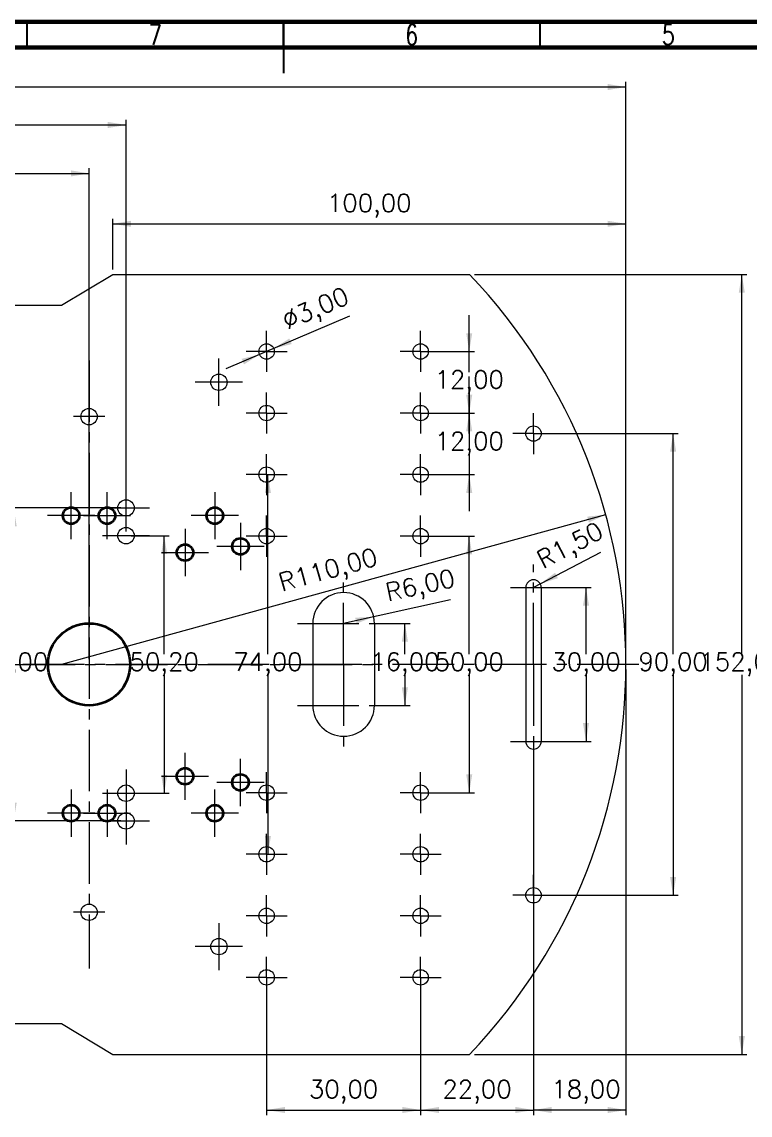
# Model space of a CAD drawing. Header units: millimetres. Extents: x 15 to 589, y 5 to 415.
# Drawn here: x 251 to 392.9, y 201.9 to 415 of the extents above; entities that cross this region are included whole.
import ezdxf

# ---------------------------------------------------------------- set-up
doc = ezdxf.new("R2010")
doc.units = ezdxf.units.MM
doc.linetypes.add('点画线', pattern=[18, 12, -2, 2, -2])
doc.layers.get('0').update_dxf_attribs({"lineweight": 18})
for name, color, linetype, lineweight in [('中心线层', 1, '点画线', 18), ('尺寸线层', 3, 'Continuous', 18), ('粗实线层', 7, 'Continuous', 35)]:
    doc.layers.add(name, color=color, linetype=linetype, lineweight=lineweight)
doc.styles.add('SLDTEXTSTYLE0', font='txt.shx', dxfattribs={"width": 0.75, "bigfont": 'gbcbig.shx'})
doc.styles.get("Standard").update_dxf_attribs({"font": 'txt.shx', "bigfont": 'gbcbig.shx'})
doc.dimstyles.new('ISO-25', dxfattribs={"dimtxt": 2.5, "dimasz": 2.5, "dimexe": 1.25, "dimexo": 0.625, "dimtad": 1, "dimtxsty": 'Standard', "dimcen": 2.5, "dimdle": 5, "dimadec": 0, "dimazin": 0, "dimtfac": 1, "dimtmove": 0, "dimatfit": 3, "dimfxl": 0, "dimarcsym": 0})

# ---------------------------------------------------------------- blocks, each defined once
blk = doc.blocks.new('SW_CENTERMARKSYMBOL_0')
at = {"color": 0, "linetype": 'Continuous', "lineweight": 0}
for p, q in [((0, 2.5), (0, 4)), ((0, 0), (0, 2.5)), ((-2.5, 0), (-4, 0)), ((0, 0), (-2.5, 0)), ((0, 0), (0, -2.5)), ((0, 0), (2.5, 0)), ((2.5, 0), (4, 0)), ((0, -2.5), (0, -4))]:
    blk.add_line(p, q, dxfattribs=at)
blk = doc.blocks.new('SW_CENTERMARKSYMBOL_1')
at = {"color": 0, "linetype": 'Continuous', "lineweight": 0}
for p, q in [((0, 2.5), (0, 4)), ((0, 0), (0, 2.5)), ((-2.5, 0), (-4, 0)), ((0, 0), (-2.5, 0)), ((0, 0), (0, -2.5)), ((0, 0), (2.5, 0)), ((2.5, 0), (4, 0)), ((0, -2.5), (0, -4))]:
    blk.add_line(p, q, dxfattribs=at)
blk = doc.blocks.new('SW_CENTERMARKSYMBOL_2')
at = {"color": 0, "linetype": 'Continuous', "lineweight": 0}
for p, q in [((0, 2.5), (0, 4)), ((0, 0), (0, 2.5)), ((-2.5, 0), (-4, 0)), ((0, 0), (-2.5, 0)), ((0, 0), (0, -2.5)), ((0, 0), (2.5, 0)), ((2.5, 0), (4, 0)), ((0, -2.5), (0, -4))]:
    blk.add_line(p, q, dxfattribs=at)
blk = doc.blocks.new('SW_CENTERMARKSYMBOL_3')
at = {"color": 0, "linetype": 'Continuous', "lineweight": 0}
for p, q in [((0, 2.5), (0, 4)), ((0, 0), (0, 2.5)), ((-2.5, 0), (-4, 0)), ((0, 0), (-2.5, 0)), ((0, 0), (0, -2.5)), ((0, 0), (2.5, 0)), ((2.5, 0), (4, 0)), ((0, -2.5), (0, -4))]:
    blk.add_line(p, q, dxfattribs=at)
blk = doc.blocks.new('SW_CENTERMARKSYMBOL_4')
at = {"color": 0, "linetype": 'Continuous', "lineweight": 0}
for p, q in [((0, 2.5), (0, 4)), ((0, 0), (0, 2.5)), ((-2.5, 0), (-4, 0)), ((0, 0), (-2.5, 0)), ((0, 0), (0, -2.5)), ((0, 0), (2.5, 0)), ((2.5, 0), (4, 0)), ((0, -2.5), (0, -4))]:
    blk.add_line(p, q, dxfattribs=at)
blk = doc.blocks.new('SW_CENTERMARKSYMBOL_10')
at = {"color": 0, "linetype": 'Continuous', "lineweight": 0}
for p, q in [((0, 2.5), (0, 4)), ((0, 0), (0, 2.5)), ((-2.5, 0), (-4, 0)), ((0, 0), (-2.5, 0)), ((0, 0), (0, -2.5)), ((0, 0), (2.5, 0)), ((2.5, 0), (4, 0)), ((0, -2.5), (0, -4))]:
    blk.add_line(p, q, dxfattribs=at)
blk = doc.blocks.new('SW_CENTERMARKSYMBOL_11')
at = {"color": 0, "linetype": 'Continuous', "lineweight": 0}
for p, q in [((0, 2.5), (0, 4)), ((0, 0), (0, 2.5)), ((-2.5, 0), (-4, 0)), ((0, 0), (-2.5, 0)), ((0, 0), (0, -2.5)), ((0, 0), (2.5, 0)), ((2.5, 0), (4, 0)), ((0, -2.5), (0, -4))]:
    blk.add_line(p, q, dxfattribs=at)
blk = doc.blocks.new('SW_CENTERMARKSYMBOL_12')
at = {"color": 0, "linetype": 'Continuous', "lineweight": 0}
for p, q in [((0, 2.5), (0, 4)), ((0, 0), (0, 2.5)), ((-2.5, 0), (-4, 0)), ((0, 0), (-2.5, 0)), ((0, 0), (0, -2.5)), ((0, 0), (2.5, 0)), ((2.5, 0), (4, 0)), ((0, -2.5), (0, -4))]:
    blk.add_line(p, q, dxfattribs=at)
blk = doc.blocks.new('SW_CENTERMARKSYMBOL_13')
at = {"color": 0, "linetype": 'Continuous', "lineweight": 0}
for p, q in [((0, 2.5), (0, 4)), ((0, 0), (0, 2.5)), ((-2.5, 0), (-4, 0)), ((0, 0), (-2.5, 0)), ((0, 0), (0, -2.5)), ((0, 0), (2.5, 0)), ((2.5, 0), (4, 0)), ((0, -2.5), (0, -4))]:
    blk.add_line(p, q, dxfattribs=at)
blk = doc.blocks.new('SW_CENTERMARKSYMBOL_14')
at = {"color": 0, "linetype": 'Continuous', "lineweight": 0}
for p, q in [((0, 2.5), (0, 4)), ((0, 0), (0, 2.5)), ((-2.5, 0), (-4, 0)), ((0, 0), (-2.5, 0)), ((0, 0), (0, -2.5)), ((0, 0), (2.5, 0)), ((2.5, 0), (4, 0)), ((0, -2.5), (0, -4))]:
    blk.add_line(p, q, dxfattribs=at)
blk = doc.blocks.new('SW_CENTERMARKSYMBOL_15')
at = {"color": 0, "linetype": 'Continuous', "lineweight": 0}
for p, q in [((0, 2.5), (0, 4)), ((0, 0), (0, 2.5)), ((-2.5, 0), (-4, 0)), ((0, 0), (-2.5, 0)), ((0, 0), (0, -2.5)), ((0, 0), (2.5, 0)), ((2.5, 0), (4, 0)), ((0, -2.5), (0, -4))]:
    blk.add_line(p, q, dxfattribs=at)
blk = doc.blocks.new('SW_CENTERMARKSYMBOL_16')
at = {"color": 0, "linetype": 'Continuous', "lineweight": 0}
for p, q in [((0, 2.5), (0, 4)), ((0, 0), (0, 2.5)), ((-2.5, 0), (-4, 0)), ((0, 0), (-2.5, 0)), ((0, 0), (0, -2.5)), ((0, 0), (2.5, 0)), ((2.5, 0), (4, 0)), ((0, -2.5), (0, -4))]:
    blk.add_line(p, q, dxfattribs=at)
blk = doc.blocks.new('SW_CENTERMARKSYMBOL_17')
at = {"color": 0, "linetype": 'Continuous', "lineweight": 0}
for p, q in [((0, 2.5), (0, 4)), ((0, 0), (0, 2.5)), ((-2.5, 0), (-4, 0)), ((0, 0), (-2.5, 0)), ((0, 0), (0, -2.5)), ((0, 0), (2.5, 0)), ((2.5, 0), (4, 0)), ((0, -2.5), (0, -4))]:
    blk.add_line(p, q, dxfattribs=at)
blk = doc.blocks.new('SW_CENTERMARKSYMBOL_18')
at = {"color": 0, "linetype": 'Continuous', "lineweight": 0}
for p, q in [((0, 2.5), (0, 4)), ((0, 0), (0, 2.5)), ((-2.5, 0), (-4, 0)), ((0, 0), (-2.5, 0)), ((0, 0), (0, -2.5)), ((0, 0), (2.5, 0)), ((2.5, 0), (4, 0)), ((0, -2.5), (0, -4))]:
    blk.add_line(p, q, dxfattribs=at)
blk = doc.blocks.new('SW_CENTERMARKSYMBOL_35')
at = {"color": 0, "linetype": 'Continuous', "lineweight": 0}
for p, q in [((0, 2.5), (0, 4)), ((0, 0), (0, 2.5)), ((-2.5, 0), (-4, 0)), ((0, 0), (-2.5, 0)), ((0, 0), (0, -2.5)), ((0, 0), (2.5, 0)), ((2.5, 0), (4, 0)), ((0, -2.5), (0, -4))]:
    blk.add_line(p, q, dxfattribs=at)
blk = doc.blocks.new('SW_CENTERMARKSYMBOL_36')
at = {"color": 0, "linetype": 'Continuous', "lineweight": 0}
for p, q in [((0, 2.5), (0, 4)), ((0, 0), (0, 2.5)), ((-2.5, 0), (-4, 0)), ((0, 0), (-2.5, 0)), ((0, 0), (0, -2.5)), ((0, 0), (2.5, 0)), ((2.5, 0), (4, 0)), ((0, -2.5), (0, -4))]:
    blk.add_line(p, q, dxfattribs=at)
blk = doc.blocks.new('SW_CENTERMARKSYMBOL_37')
at = {"color": 0, "linetype": 'Continuous', "lineweight": 0}
for p, q in [((0, 2.5), (0, 4)), ((0, 0), (0, 2.5)), ((-2.5, 0), (-4, 0)), ((0, 0), (-2.5, 0)), ((0, 0), (0, -2.5)), ((0, 0), (2.5, 0)), ((2.5, 0), (4, 0)), ((0, -2.5), (0, -4))]:
    blk.add_line(p, q, dxfattribs=at)
blk = doc.blocks.new('SW_CENTERMARKSYMBOL_38')
at = {"color": 0, "linetype": 'Continuous', "lineweight": 0}
for p, q in [((0, 2.5), (0, 4)), ((0, 0), (0, 2.5)), ((-2.5, 0), (-4, 0)), ((0, 0), (-2.5, 0)), ((0, 0), (0, -2.5)), ((0, 0), (2.5, 0)), ((2.5, 0), (4, 0)), ((0, -2.5), (0, -4))]:
    blk.add_line(p, q, dxfattribs=at)
blk = doc.blocks.new('*X43')
at = {"layer": '尺寸线层', "linetype": 'Continuous'}
for points in [[(391.29, 365.75), (391.88, 362.2), (390.7, 362.2)], [(391.29, 213.75), (391.88, 217.31), (390.7, 217.31)]]:
    blk.add_hatch(color=0, dxfattribs=at).paths.add_polyline_path(points, flags=0)
at = {"layer": '尺寸线层', "color": 0, "linetype": 'Continuous'}
for p, q in [((339.21, 365.75), (392.29, 365.75)), ((391.29, 291.75), (391.29, 365.75)), ((391.29, 287.75), (391.29, 213.75)), ((339.21, 213.75), (392.29, 213.75))]:
    blk.add_line(p, q, dxfattribs=at)
at = {"layer": '尺寸线层', "color": 0, "insert": (391.29, 289.75), "char_height": 3.5, "width": 23.5, "attachment_point": 5}
blk.add_mtext('152,00', dxfattribs=at)
blk = doc.blocks.new('*X44')
at = {"layer": '尺寸线层', "linetype": 'Continuous'}
for points in [[(377.9, 334.75), (378.5, 331.2), (377.31, 331.2)], [(377.9, 244.75), (378.5, 248.31), (377.31, 248.31)]]:
    blk.add_hatch(color=0, dxfattribs=at).paths.add_polyline_path(points, flags=0)
at = {"layer": '尺寸线层', "color": 0, "linetype": 'Continuous'}
for p, q in [((351.69, 334.75), (378.9, 334.75)), ((377.9, 291.75), (377.9, 334.75)), ((377.9, 287.75), (377.9, 244.75)), ((351.69, 244.75), (378.9, 244.75))]:
    blk.add_line(p, q, dxfattribs=at)
at = {"layer": '尺寸线层', "color": 0, "insert": (377.9, 289.75), "char_height": 3.5, "width": 20.5, "attachment_point": 5}
blk.add_mtext('90,00', dxfattribs=at)
blk = doc.blocks.new('*X45')
at = {"layer": '尺寸线层', "linetype": 'Continuous'}
for points in [[(360.93, 304.75), (361.52, 301.2), (360.34, 301.2)], [(360.93, 274.75), (361.52, 278.31), (360.34, 278.31)]]:
    blk.add_hatch(color=0, dxfattribs=at).paths.add_polyline_path(points, flags=0)
at = {"layer": '尺寸线层', "color": 0, "linetype": 'Continuous'}
for p, q in [((351.69, 304.75), (361.93, 304.75)), ((360.93, 291.75), (360.93, 304.75)), ((360.93, 287.75), (360.93, 274.75)), ((351.69, 274.75), (361.93, 274.75))]:
    blk.add_line(p, q, dxfattribs=at)
at = {"layer": '尺寸线层', "color": 0, "insert": (360.93, 289.75), "char_height": 3.5, "width": 20, "attachment_point": 5}
blk.add_mtext('30,00', dxfattribs=at)
blk = doc.blocks.new('*X46')
at = {"layer": '尺寸线层', "linetype": 'Continuous'}
blk.add_hatch(color=0, dxfattribs=at).paths.add_polyline_path([(364.75, 318.93), (361.48, 317.42), (361.16, 318.56)], flags=0)
at = {"layer": '尺寸线层', "color": 0, "linetype": 'Continuous'}
blk.add_line((364.75, 318.93), (258.69, 289.75), dxfattribs=at)
at = {"layer": '尺寸线层', "color": 0, "linetype": 'Continuous', "insert": (310.79, 307.74), "char_height": 3.5, "width": 27.5, "attachment_point": 5, "rotation": 15.3841}
blk.add_mtext('R110,00', dxfattribs=at)
blk = doc.blocks.new('*X47')
at = {"layer": '尺寸线层', "linetype": 'Continuous'}
for points in [[(325.63, 297.75), (326.23, 294.2), (325.04, 294.2)], [(325.63, 281.75), (326.23, 285.31), (325.04, 285.31)]]:
    blk.add_hatch(color=0, dxfattribs=at).paths.add_polyline_path(points, flags=0)
at = {"layer": '尺寸线层', "color": 0, "linetype": 'Continuous'}
for p, q in [((320.69, 297.75), (326.63, 297.75)), ((325.63, 291.75), (325.63, 297.75)), ((325.63, 287.75), (325.63, 281.75)), ((320.69, 281.75), (326.63, 281.75))]:
    blk.add_line(p, q, dxfattribs=at)
at = {"layer": '尺寸线层', "color": 0, "insert": (325.63, 289.75), "char_height": 3.5, "width": 19, "attachment_point": 5}
blk.add_mtext('16,00', dxfattribs=at)
blk = doc.blocks.new('*X48')
at = {"layer": '尺寸线层', "linetype": 'Continuous'}
for points in [[(338.17, 314.75), (338.76, 311.2), (337.58, 311.2)], [(338.17, 264.75), (338.76, 268.31), (337.58, 268.31)]]:
    blk.add_hatch(color=0, dxfattribs=at).paths.add_polyline_path(points, flags=0)
at = {"layer": '尺寸线层', "color": 0, "linetype": 'Continuous'}
for p, q in [((329.69, 314.75), (339.17, 314.75)), ((338.17, 291.75), (338.17, 314.75)), ((338.17, 287.75), (338.17, 264.75)), ((329.69, 264.75), (339.17, 264.75))]:
    blk.add_line(p, q, dxfattribs=at)
at = {"layer": '尺寸线层', "color": 0, "insert": (338.17, 289.75), "char_height": 3.5, "width": 20, "attachment_point": 5}
blk.add_mtext('50,00', dxfattribs=at)
blk = doc.blocks.new('*X49')
at = {"layer": '尺寸线层', "linetype": 'Continuous'}
for points in [[(298.94, 326.75), (299.53, 323.2), (298.35, 323.2)], [(298.94, 252.75), (299.53, 256.31), (298.35, 256.31)]]:
    blk.add_hatch(color=0, dxfattribs=at).paths.add_polyline_path(points, flags=0)
at = {"layer": '尺寸线层', "color": 0, "linetype": 'Continuous'}
for p, q in [((298.94, 291.75), (298.94, 326.75)), ((299.69, 326.75), (299.94, 326.75)), ((298.94, 287.75), (298.94, 252.75)), ((299.69, 252.75), (299.94, 252.75))]:
    blk.add_line(p, q, dxfattribs=at)
at = {"layer": '尺寸线层', "color": 0, "insert": (298.94, 289.75), "char_height": 3.5, "width": 20.5, "attachment_point": 5}
blk.add_mtext('74,00', dxfattribs=at)
blk = doc.blocks.new('*X57')
at = {"layer": '尺寸线层', "linetype": 'Continuous'}
for points in [[(350.69, 202.9), (354.25, 202.31), (354.25, 203.5)], [(368.69, 202.9), (365.14, 202.31), (365.14, 203.5)]]:
    blk.add_hatch(color=0, dxfattribs=at).paths.add_polyline_path(points, flags=0)
at = {"layer": '尺寸线层', "color": 0, "linetype": 'Continuous'}
for p, q in [((368.69, 288.75), (368.69, 201.9)), ((350.69, 273.75), (350.69, 201.9)), ((368.69, 202.9), (350.69, 202.9))]:
    blk.add_line(p, q, dxfattribs=at)
at = {"layer": '尺寸线层', "color": 0, "insert": (360.93, 206.43), "char_height": 3.5, "width": 19, "attachment_point": 5}
blk.add_mtext('18,00', dxfattribs=at)
blk = doc.blocks.new('*X58')
at = {"layer": '尺寸线层', "linetype": 'Continuous'}
for points in [[(328.69, 202.9), (332.25, 203.5), (332.25, 202.31)], [(350.69, 202.9), (347.14, 203.5), (347.14, 202.31)]]:
    blk.add_hatch(color=0, dxfattribs=at).paths.add_polyline_path(points, flags=0)
at = {"layer": '尺寸线层', "color": 0, "linetype": 'Continuous'}
for p, q in [((350.69, 243.75), (350.69, 201.9)), ((328.69, 227.75), (328.69, 201.9)), ((328.69, 202.9), (350.69, 202.9))]:
    blk.add_line(p, q, dxfattribs=at)
at = {"layer": '尺寸线层', "color": 0, "insert": (339.69, 206.43), "char_height": 3.5, "width": 20.5, "attachment_point": 5}
blk.add_mtext('22,00', dxfattribs=at)
blk = doc.blocks.new('*X59')
at = {"layer": '尺寸线层', "linetype": 'Continuous'}
for points in [[(298.69, 202.9), (302.25, 203.5), (302.25, 202.31)], [(328.69, 202.9), (325.14, 203.5), (325.14, 202.31)]]:
    blk.add_hatch(color=0, dxfattribs=at).paths.add_polyline_path(points, flags=0)
at = {"layer": '尺寸线层', "color": 0, "linetype": 'Continuous'}
for p, q in [((298.69, 227.75), (298.69, 201.9)), ((328.69, 227.75), (328.69, 201.9)), ((298.69, 202.9), (328.69, 202.9))]:
    blk.add_line(p, q, dxfattribs=at)
at = {"layer": '尺寸线层', "color": 0, "insert": (313.69, 206.43), "char_height": 3.5, "width": 20, "attachment_point": 5}
blk.add_mtext('30,00', dxfattribs=at)
blk = doc.blocks.new('*X63')
at = {"layer": '尺寸线层', "linetype": 'Continuous'}
for points in [[(268.69, 375.64), (272.25, 376.23), (272.25, 375.05)], [(368.69, 375.64), (365.14, 376.23), (365.14, 375.05)]]:
    blk.add_hatch(color=0, dxfattribs=at).paths.add_polyline_path(points, flags=0)
at = {"layer": '尺寸线层', "color": 0, "linetype": 'Continuous'}
for p, q in [((268.69, 366.75), (268.69, 376.64)), ((268.69, 375.64), (368.69, 375.64)), ((368.69, 290.75), (368.69, 376.64))]:
    blk.add_line(p, q, dxfattribs=at)
at = {"layer": '尺寸线层', "color": 0, "insert": (318.69, 379.16), "char_height": 3.5, "width": 24, "attachment_point": 5}
blk.add_mtext('100,00', dxfattribs=at)
blk = doc.blocks.new('*X66')
at = {"layer": '尺寸线层', "linetype": 'Continuous'}
for points in [[(108.69, 402.3), (112.25, 401.7), (112.25, 402.89)], [(368.69, 402.3), (365.14, 401.7), (365.14, 402.89)]]:
    blk.add_hatch(color=0, dxfattribs=at).paths.add_polyline_path(points, flags=0)
at = {"layer": '尺寸线层', "color": 0, "linetype": 'Continuous'}
for p, q in [((108.69, 355.75), (108.69, 403.3)), ((368.69, 290.75), (368.69, 403.3)), ((368.69, 402.3), (108.69, 402.3))]:
    blk.add_line(p, q, dxfattribs=at)
at = {"layer": '尺寸线层', "color": 0, "insert": (238.69, 405.82), "char_height": 3.5, "width": 25.5, "attachment_point": 5}
blk.add_mtext('260,00', dxfattribs=at)
blk = doc.blocks.new('*X70')
at = {"layer": '尺寸线层', "linetype": 'Continuous'}
for points in [[(300.07, 351.34), (303.58, 352.19), (303.11, 353.28)], [(297.31, 350.17), (294.27, 348.23), (293.81, 349.32)]]:
    blk.add_hatch(color=0, dxfattribs=at).paths.add_polyline_path(points, flags=0)
at = {"layer": '尺寸线层', "color": 0, "linetype": 'Continuous'}
blk.add_line((314.84, 357.63), (290.77, 347.38), dxfattribs=at)
at = {"layer": '尺寸线层', "color": 0, "insert": (308.4, 358.72), "char_height": 3.5, "width": 22, "attachment_point": 5, "rotation": 23.0647}
blk.add_mtext('%%C3,00', dxfattribs=at)
blk = doc.blocks.new('*X71')
at = {"layer": '尺寸线层', "linetype": 'Continuous'}
blk.add_hatch(color=0, dxfattribs=at).paths.add_polyline_path([(352.02, 305.45), (355.45, 306.57), (354.9, 307.62)], flags=0)
at = {"layer": '尺寸线层', "color": 0, "linetype": 'Continuous'}
blk.add_line((363.76, 311.58), (350.69, 304.75), dxfattribs=at)
at = {"layer": '尺寸线层', "color": 0, "linetype": 'Continuous', "insert": (358.03, 312.56), "char_height": 3.5, "width": 18.5, "attachment_point": 5, "rotation": 27.584}
blk.add_mtext('R1,50', dxfattribs=at)
blk = doc.blocks.new('*X72')
at = {"layer": '尺寸线层', "linetype": 'Continuous'}
blk.add_hatch(color=0, dxfattribs=at).paths.add_polyline_path([(319.55, 299.05), (316.21, 297.7), (315.95, 298.86)], flags=0)
at = {"layer": '尺寸线层', "color": 0, "linetype": 'Continuous'}
blk.add_line((334.49, 302.36), (313.69, 297.75), dxfattribs=at)
at = {"layer": '尺寸线层', "color": 0, "linetype": 'Continuous', "insert": (328.73, 304.69), "char_height": 3.5, "width": 20.5, "attachment_point": 5, "rotation": 12.494}
blk.add_mtext('R6,00', dxfattribs=at)
blk = doc.blocks.new('*X75')
at = {"layer": '尺寸线层', "linetype": 'Continuous'}
for points in [[(338.17, 338.75), (338.76, 342.31), (337.58, 342.31)], [(338.17, 326.75), (338.76, 323.2), (337.58, 323.2)]]:
    blk.add_hatch(color=0, dxfattribs=at).paths.add_polyline_path(points, flags=0)
at = {"layer": '尺寸线层', "color": 0, "linetype": 'Continuous'}
for p, q in [((338.17, 334.75), (338.17, 345.86)), ((329.69, 338.75), (339.17, 338.75)), ((338.17, 330.75), (338.17, 319.64)), ((329.69, 326.75), (339.17, 326.75))]:
    blk.add_line(p, q, dxfattribs=at)
at = {"layer": '尺寸线层', "color": 0, "insert": (338.17, 332.75), "char_height": 3.5, "width": 19, "attachment_point": 5}
blk.add_mtext('12,00', dxfattribs=at)
blk = doc.blocks.new('*X76')
at = {"layer": '尺寸线层', "linetype": 'Continuous'}
for points in [[(338.17, 350.75), (338.76, 354.31), (337.58, 354.31)], [(338.17, 338.75), (338.76, 335.2), (337.58, 335.2)]]:
    blk.add_hatch(color=0, dxfattribs=at).paths.add_polyline_path(points, flags=0)
at = {"layer": '尺寸线层', "color": 0, "linetype": 'Continuous'}
for p, q in [((338.17, 346.75), (338.17, 357.86)), ((329.69, 350.75), (339.17, 350.75)), ((338.17, 342.75), (338.17, 331.64)), ((329.69, 338.75), (339.17, 338.75))]:
    blk.add_line(p, q, dxfattribs=at)
at = {"layer": '尺寸线层', "color": 0, "insert": (338.17, 344.75), "char_height": 3.5, "width": 19, "attachment_point": 5}
blk.add_mtext('12,00', dxfattribs=at)
blk = doc.blocks.new('*X90')
at = {"layer": '尺寸线层', "linetype": 'Continuous'}
for points in [[(198.29, 385.46), (201.85, 386.06), (201.85, 384.87)], [(264.09, 385.46), (260.54, 386.06), (260.54, 384.87)]]:
    blk.add_hatch(color=0, dxfattribs=at).paths.add_polyline_path(points, flags=0)
at = {"layer": '尺寸线层', "color": 0, "linetype": 'Continuous'}
for p, q in [((198.29, 290.75), (198.29, 386.46)), ((264.09, 290.75), (264.09, 386.46)), ((198.29, 385.46), (264.09, 385.46))]:
    blk.add_line(p, q, dxfattribs=at)
at = {"layer": '尺寸线层', "color": 0, "insert": (231.19, 388.99), "char_height": 3.5, "width": 20, "attachment_point": 5}
blk.add_mtext('65,80', dxfattribs=at)
blk = doc.blocks.new('*X91')
at = {"layer": '尺寸线层', "linetype": 'Continuous'}
for points in [[(278.73, 314.85), (279.32, 311.3), (278.14, 311.3)], [(278.73, 264.65), (279.32, 268.21), (278.14, 268.21)]]:
    blk.add_hatch(color=0, dxfattribs=at).paths.add_polyline_path(points, flags=0)
at = {"layer": '尺寸线层', "color": 0, "linetype": 'Continuous'}
for p, q in [((272.29, 314.85), (279.73, 314.85)), ((278.73, 291.75), (278.73, 314.85)), ((278.73, 287.75), (278.73, 264.65)), ((272.29, 264.65), (279.73, 264.65))]:
    blk.add_line(p, q, dxfattribs=at)
at = {"layer": '尺寸线层', "color": 0, "insert": (278.73, 289.75), "char_height": 3.5, "width": 20, "attachment_point": 5}
blk.add_mtext('50,20', dxfattribs=at)
blk = doc.blocks.new('*X92')
at = {"layer": '尺寸线层', "linetype": 'Continuous'}
for points in [[(249.4, 320.25), (248.81, 316.7), (249.99, 316.7)], [(249.4, 259.25), (248.81, 262.81), (249.99, 262.81)]]:
    blk.add_hatch(color=0, dxfattribs=at).paths.add_polyline_path(points, flags=0)
at = {"layer": '尺寸线层', "color": 0, "linetype": 'Continuous'}
for p, q in [((270.29, 320.25), (248.4, 320.25)), ((249.4, 291.75), (249.4, 320.25)), ((249.4, 287.75), (249.4, 259.25)), ((270.29, 259.25), (248.4, 259.25))]:
    blk.add_line(p, q, dxfattribs=at)
at = {"layer": '尺寸线层', "color": 0, "insert": (249.4, 289.75), "char_height": 3.5, "width": 19, "attachment_point": 5}
blk.add_mtext('61,00', dxfattribs=at)
blk = doc.blocks.new('*X93')
at = {"layer": '尺寸线层', "linetype": 'Continuous'}
for points in [[(191.09, 394.9), (194.65, 395.5), (194.65, 394.31)], [(271.29, 394.9), (267.74, 395.5), (267.74, 394.31)]]:
    blk.add_hatch(color=0, dxfattribs=at).paths.add_polyline_path(points, flags=0)
at = {"layer": '尺寸线层', "color": 0, "linetype": 'Continuous'}
for p, q in [((191.09, 321.25), (191.09, 395.9)), ((191.09, 394.9), (271.29, 394.9)), ((271.29, 321.25), (271.29, 395.9))]:
    blk.add_line(p, q, dxfattribs=at)
at = {"layer": '尺寸线层', "color": 0, "insert": (231.19, 398.43), "char_height": 3.5, "width": 20.5, "attachment_point": 5}
blk.add_mtext('80,20', dxfattribs=at)

msp = doc.modelspace()

# ---------------------------------------------------------------- linework, layer by layer
at = {"color": 7, "linetype": 'Continuous', "lineweight": 60}
for p, q in [((15, 415), (589, 415)), ((20, 410), (584, 410))]:
    msp.add_line(p, q, dxfattribs=at)
at = {"color": 7, "linetype": 'Continuous', "lineweight": 30}
for p, q in [((252, 410), (252, 415)), ((302, 415), (302, 405)), ((302, 410), (302, 415)), ((352, 410), (352, 415))]:
    msp.add_line(p, q, dxfattribs=at)
at = {"color": 7, "linetype": 'Continuous', "lineweight": 15}
for p, q in [((258.691, 359.753), (268.691, 365.753)), ((268.691, 365.753), (338.215, 365.753)), ((178.691, 359.753), (258.691, 359.753)), ((349.191, 304.753), (349.191, 274.753)), ((352.191, 304.753), (352.191, 274.753)), ((307.691, 297.753), (307.691, 281.753)), ((319.691, 297.753), (319.691, 281.753)), ((178.691, 219.753), (258.691, 219.753)), ((258.691, 219.753), (268.691, 213.753)), ((268.691, 213.753), (338.215, 213.753))]:
    msp.add_line(p, q, dxfattribs=at)
for centre in [(298.691, 350.753), (328.691, 350.753), (298.691, 338.753), (328.691, 338.753), (350.691, 334.753), (298.691, 326.753), (328.691, 326.753), (298.691, 314.753), (328.691, 314.753), (298.691, 264.753), (328.691, 264.753), (298.691, 252.753), (328.691, 252.753), (350.691, 244.753), (298.691, 240.753), (328.691, 240.753), (298.691, 228.753), (328.691, 228.753)]:
    msp.add_circle(centre, 1.5, dxfattribs=at)
for centre in [(289.391, 344.753), (264.091, 338.053), (271.291, 320.253), (271.291, 314.853), (271.291, 264.653), (271.291, 259.253), (264.091, 241.453), (289.391, 234.753)]:
    msp.add_circle(centre, 1.6)
for centre, radius, start, end in [((258.691, 289.753), 110, 316.29789, 43.70211), ((350.691, 304.753), 1.5, 0, 180), ((313.691, 297.753), 6, 0, 180), ((313.691, 281.753), 6, 180, 0), ((350.691, 274.753), 1.5, 180, 360)]:
    msp.add_arc(centre, radius, start, end, dxfattribs=at)
at = {"layer": '中心线层'}
for p, q in [((264.091, 349.02), (264.091, 230.486)), ((289.391, 340.153), (289.391, 349.353)), ((293.991, 344.753), (284.791, 344.753)), ((267.141, 338.053), (261.042, 338.053)), ((271.291, 315.653), (271.291, 324.853)), ((260.591, 314.153), (260.591, 323.353)), ((267.591, 314.153), (267.591, 323.353)), ((288.591, 323.353), (288.591, 314.153)), ((266.691, 320.253), (275.891, 320.253)), ((265.191, 318.753), (255.991, 318.753)), ((262.991, 318.753), (272.191, 318.753)), ((293.191, 318.753), (283.991, 318.753)), ((282.791, 316.153), (282.791, 306.953)), ((293.591, 317.353), (293.591, 308.153)), ((266.691, 314.853), (275.891, 314.853)), ((278.191, 311.553), (287.391, 311.553)), ((298.191, 312.753), (288.991, 312.753)), ((350.691, 289.753), (350.691, 309.253)), ((313.691, 289.753), (313.691, 306.753)), ((346.191, 304.753), (355.191, 304.753)), ((304.691, 297.753), (322.691, 297.753)), ((371.215, 289.753), (115.515, 289.753)), ((141.36, 289.753), (320.023, 289.753)), ((313.691, 289.753), (313.691, 272.753)), ((350.691, 289.753), (350.691, 270.253)), ((304.691, 281.753), (322.691, 281.753)), ((346.191, 274.753), (355.191, 274.753)), ((282.791, 263.353), (282.791, 272.553)), ((293.591, 262.153), (293.591, 271.353)), ((271.291, 269.253), (271.291, 260.053)), ((278.191, 267.953), (287.391, 267.953)), ((298.191, 266.753), (288.991, 266.753)), ((260.591, 265.353), (260.591, 256.153)), ((266.691, 264.653), (275.891, 264.653)), ((267.591, 265.353), (267.591, 256.153)), ((288.591, 256.153), (288.591, 265.353)), ((271.291, 263.853), (271.291, 254.653)), ((265.191, 260.753), (255.991, 260.753)), ((262.991, 260.753), (272.191, 260.753)), ((293.191, 260.753), (283.991, 260.753)), ((266.691, 259.253), (275.891, 259.253)), ((267.141, 241.453), (261.042, 241.453)), ((289.391, 239.353), (289.391, 230.153)), ((293.991, 234.753), (284.791, 234.753))]:
    msp.add_line(p, q, dxfattribs=at)
at = {"layer": '粗实线层'}
for centre, radius in [((260.591, 318.753), 1.6), ((267.591, 318.753), 1.6), ((288.591, 318.753), 1.6), ((293.591, 312.753), 1.6), ((282.791, 311.553), 1.6), ((264.091, 289.753), 8), ((282.791, 267.953), 1.6), ((293.591, 266.753), 1.6), ((260.591, 260.753), 1.6), ((267.591, 260.753), 1.6), ((288.591, 260.753), 1.6)]:
    msp.add_circle(centre, radius, dxfattribs=at)

# ---------------------------------------------------------------- block references
at = {"layer": '中心线层', "color": 1, "linetype": '点画线', "lineweight": 0}
for name, p in [('SW_CENTERMARKSYMBOL_11', (298.691, 350.753)), ('SW_CENTERMARKSYMBOL_12', (328.691, 350.753)), ('SW_CENTERMARKSYMBOL_13', (298.691, 338.753)), ('SW_CENTERMARKSYMBOL_14', (328.691, 338.753)), ('SW_CENTERMARKSYMBOL_10', (350.691, 334.753)), ('SW_CENTERMARKSYMBOL_15', (298.691, 326.753)), ('SW_CENTERMARKSYMBOL_16', (328.691, 326.753)), ('SW_CENTERMARKSYMBOL_18', (298.691, 314.753)), ('SW_CENTERMARKSYMBOL_17', (328.691, 314.753)), ('SW_CENTERMARKSYMBOL_0', (298.691, 264.753)), ('SW_CENTERMARKSYMBOL_38', (328.691, 264.753)), ('SW_CENTERMARKSYMBOL_37', (298.691, 252.753)), ('SW_CENTERMARKSYMBOL_1', (328.691, 252.753)), ('SW_CENTERMARKSYMBOL_4', (350.691, 244.753)), ('SW_CENTERMARKSYMBOL_36', (298.691, 240.753)), ('SW_CENTERMARKSYMBOL_2', (328.691, 240.753)), ('SW_CENTERMARKSYMBOL_35', (298.691, 228.753)), ('SW_CENTERMARKSYMBOL_3', (328.691, 228.753))]:
    msp.add_blockref(name, p, dxfattribs=at)

# ---------------------------------------------------------------- texts
at = {"color": 7, "linetype": 'Continuous', "lineweight": 0, "char_height": 3.969, "attachment_point": 2, "style": 'SLDTEXTSTYLE0'}
for s, insert, width in [('7', (276.96, 414.474), 2.97656), ('6', (326.96, 414.474), 2.97656), ('5', (376.96, 414.474), 2.55134)]:
    msp.add_mtext(s, dxfattribs=dict(at, insert=insert, width=width))

# ---------------------------------------------------------------- dimensions: what is measured, and where the dimension line sits
at = {"layer": '尺寸线层'}
for base, p1, p2, picture, middle in [((108.691, 402.295), (368.691, 289.753), (108.691, 354.753), '*X66', (238.691, 405.819)), ((271.291, 394.905), (191.091, 320.253), (271.291, 320.253), '*X93', (231.191, 398.429)), ((264.091, 385.464), (198.291, 289.753), (264.091, 289.753), '*X90', (231.191, 388.988)), ((368.691, 375.64), (268.691, 365.753), (368.691, 289.753), '*X63', (318.691, 379.164)), ((350.691, 202.904), (328.691, 228.753), (350.691, 244.753), '*X58', (339.691, 206.428)), ((328.691, 202.904), (298.691, 228.753), (328.691, 228.753), '*X59', (313.691, 206.428))]:
    dim = msp.add_linear_dim(base=base, p1=p1, p2=p2, dimstyle='ISO-25', override={"dimtxt": 3.5, "dimasz": 3.556, "dimexe": 1, "dimexo": 1, "dimgap": 1.524, "dimtih": 1, "dimtoh": 1, "dimzin": 0, "dimsah": 1, "dimdle": 7.112, "dimadec": 2, "dimtfill": 1, "dimtolj": 1, "dimtzin": 8}, dxfattribs=at)
    dim.commit()
    dim.dimension.update_dxf_attribs({"geometry": picture, "text_midpoint": middle})
dim = msp.add_diameter_dim_2p(p1=(297.311, 350.165), p2=(300.071, 351.34), dimstyle='ISO-25', override={"dimtxt": 3.5, "dimasz": 3.556, "dimexe": 1, "dimexo": 1, "dimgap": 1.524, "dimzin": 0, "dimpost": '%%C<>', "dimsah": 1, "dimdle": 7.112, "dimadec": 2, "dimtfill": 1, "dimtolj": 1, "dimtzin": 8}, dxfattribs=at)
dim.commit()
dim.dimension.update_dxf_attribs({"geometry": '*X70', "text_midpoint": (309.784, 355.476), "dimtype": 163})
for base, p1, p2, picture, middle in [((391.291, 213.753), (338.215, 365.753), (338.215, 213.753), '*X43', (391.291, 289.753)), ((338.171, 338.753), (328.691, 350.753), (328.691, 338.753), '*X76', (338.171, 344.753)), ((338.171, 326.753), (328.691, 338.753), (328.691, 326.753), '*X75', (338.171, 332.753)), ((377.902, 244.753), (350.691, 334.753), (350.691, 244.753), '*X44', (377.902, 289.753)), ((298.938, 252.753), (298.691, 326.753), (298.691, 252.753), '*X49', (298.938, 289.753)), ((249.399, 320.253), (271.291, 259.253), (271.291, 320.253), '*X92', (249.399, 289.753)), ((278.73, 264.653), (271.291, 314.853), (271.291, 264.653), '*X91', (278.73, 289.753)), ((338.171, 264.753), (328.691, 314.753), (328.691, 264.753), '*X48', (338.171, 289.753)), ((360.928, 274.753), (350.691, 304.753), (350.691, 274.753), '*X45', (360.928, 289.753)), ((325.634, 281.753), (319.691, 297.753), (319.691, 281.753), '*X47', (325.634, 289.753))]:
    dim = msp.add_linear_dim(base=base, p1=p1, p2=p2, angle=90, dimstyle='ISO-25', override={"dimtxt": 3.5, "dimasz": 3.556, "dimexe": 1, "dimexo": 1, "dimgap": 1.524, "dimtih": 1, "dimtoh": 1, "dimzin": 0, "dimsah": 1, "dimdle": 7.112, "dimadec": 2, "dimtfill": 1, "dimtolj": 1, "dimtzin": 8}, dxfattribs=at)
    dim.commit()
    dim.dimension.update_dxf_attribs({"geometry": picture, "text_midpoint": middle})
for center, mpoint, picture, middle in [((258.691, 289.753), (364.75, 318.934), '*X46', (311.721, 304.344)), ((313.691, 297.753), (319.549, 299.051), '*X72', (329.489, 301.253))]:
    dim = msp.add_radius_dim(center=center, mpoint=mpoint, dimstyle='ISO-25', override={"dimtxt": 3.5, "dimasz": 3.556, "dimexe": 1, "dimexo": 1, "dimgap": 1.524, "dimzin": 0, "dimpost": 'R<>', "dimsah": 1, "dimdle": 7.112, "dimadec": 2, "dimtfill": 1, "dimtolj": 1, "dimtzin": 8}, dxfattribs=at)
    dim.commit()
    dim.dimension.update_dxf_attribs({"geometry": picture, "text_midpoint": middle})
dim = msp.add_radius_dim(center=(350.691, 304.753), mpoint=(352.021, 305.447), dimstyle='ISO-25', override={"dimtxt": 3.5, "dimasz": 3.556, "dimexe": 1, "dimexo": 1, "dimgap": 1.524, "dimzin": 0, "dimpost": 'R<>', "dimsah": 1, "dimdle": 7.112, "dimadec": 2, "dimtfill": 1, "dimtolj": 1, "dimtzin": 8}, dxfattribs=at)
dim.commit()
dim.dimension.update_dxf_attribs({"geometry": '*X71', "text_midpoint": (359.661, 309.439), "dimtype": 164})
dim = msp.add_linear_dim(base=(350.691, 202.904), p1=(368.691, 289.753), p2=(350.691, 274.753), dimstyle='ISO-25', override={"dimtxt": 3.5, "dimasz": 3.556, "dimexe": 1, "dimexo": 1, "dimgap": 1.524, "dimtih": 1, "dimtoh": 1, "dimzin": 0, "dimsah": 1, "dimdle": 7.112, "dimadec": 2, "dimtfill": 1, "dimtolj": 1, "dimtzin": 8}, dxfattribs=at)
dim.commit()
dim.dimension.update_dxf_attribs({"geometry": '*X57', "text_midpoint": (360.928, 206.428), "dimtype": 160})

doc.saveas('drawing.dxf')
